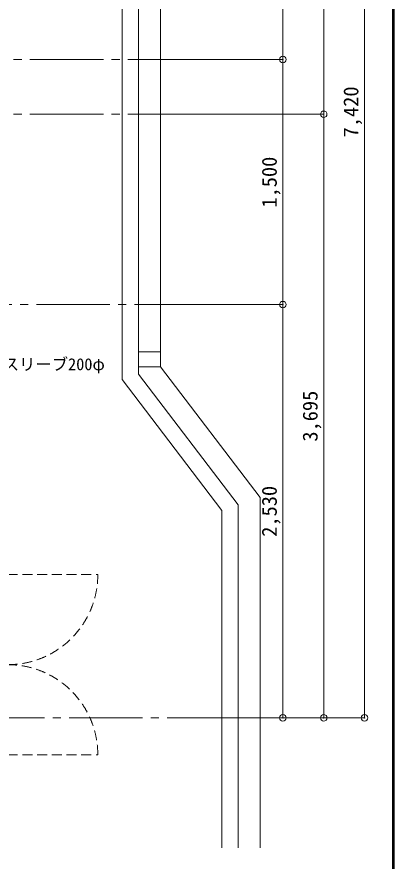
# Model space of a CAD drawing. Units: millimetres at full size, sheet at 1:50. Extents: x -9674 to 9699, y -6794 to 6791.
# Drawn here: x 7388 to 9699, y -3893 to 1275 of the extents above; entities that cross this region are included whole.
import ezdxf
from ezdxf.enums import TextEntityAlignment as Align

# ---------------------------------------------------------------- set-up
doc = ezdxf.new("R2010")
doc.units = ezdxf.units.MM
doc.header["$LTSCALE"] = 50
doc.header["$PDMODE"] = 32
doc.header["$PDSIZE"] = 40
doc.linetypes.add('CHAIN2', pattern=[12, 9, -1, 1, -1])
doc.linetypes.add('DASHED1', pattern=[1.8, 1.2, -0.6])
for name, color, linetype, lineweight in [('0-0_図面枠', 7, 'Continuous', 9), ('1-0_芯', 7, 'CHAIN2', 9), ('1-3_建具', 3, 'Continuous', 18), ('1-6_ﾊﾞﾙｺﾆｰ・階段', 4, 'Continuous', 9), ('1-A_文字', 7, 'Continuous', 9), ('1-B_寸法', 7, 'Continuous', 9)]:
    doc.layers.add(name, color=color, linetype=linetype, lineweight=lineweight)
doc.styles.add('ＭＳ ゴシック', font='')
doc.styles.get('ＭＳ ゴシック').set_extended_font_data('MS Gothic')

msp = doc.modelspace()

# ---------------------------------------------------------------- linework, layer by layer
at = {"layer": '0-0_図面枠'}
for p, q in [((9688.35, -6783.35), (9688.35, 6780.85)), ((9690.11, -6785.11), (9690.11, 6782.61)), ((9691.87, -6786.88), (9691.87, 6784.38)), ((9693.64, 6786.14), (9693.64, -6788.64)), ((9695.4, -6790.4), (9695.4, 6787.9)), ((9697.16, -6792.16), (9697.16, 6789.66))]:
    msp.add_line(p, q, dxfattribs=at)
msp.add_lwpolyline([(9698.92, -6793.93), (9698.92, 6791.43), (-9673.92, 6791.43)], dxfattribs=at)
at = {"layer": '1-0_芯'}
for p, q in [((8517.5, 1014.08), (1917.5, 1014.08)), ((8517.5, 679.08), (-892.5, 679.08)), ((-892.5, -485.92), (8517.5, -485.92)), ((-8492.5, -3015.92), (8517.5, -3015.92))]:
    msp.add_line(p, q, dxfattribs=at)
at = {"layer": '1-3_建具', "color": 7, "linetype": 'DASHED1', "lineweight": 9}
for p, q in [((7332.5, -2138.92), (7883.5, -2138.92)), ((7332.5, -3240.92), (7883.5, -3240.92))]:
    msp.add_line(p, q, dxfattribs=at)
for centre, start, end in [((7332.5, -2138.92), 270, 0), ((7332.5, -3240.92), 0, 90)]:
    msp.add_arc(centre, 551, start, end, dxfattribs=at)
at = {"layer": '1-6_ﾊﾞﾙｺﾆｰ・階段'}
for p, q in [((8032.5, 5304.08), (8032.5, -945.29)), ((8642.5, -1745.29), (8032.5, -945.29)), ((8642.5, -3811.81), (8642.5, -1745.29))]:
    msp.add_line(p, q, dxfattribs=at)
at = {"layer": '1-6_ﾊﾞﾙｺﾆｰ・階段', "color": 7}
for p, q in [((8132.5, -911.52), (8132.5, 4104.08)), ((8132.5, -775.92), (8267.5, -775.92)), ((8877.5, -1665.92), (8267.5, -865.92)), ((8742.5, -1711.52), (8132.5, -911.52)), ((8877.5, -3811.81), (8877.5, -1665.92)), ((8742.5, -3811.81), (8742.5, -1711.52))]:
    msp.add_line(p, q, dxfattribs=at)
msp.add_lwpolyline([(8132.5, -865.92), (8267.5, -865.92), (8267.5, 4104.08)], dxfattribs=at)
at = {"layer": '1-B_寸法'}
for p, q in [((9017.5, 4404.08), (9017.5, 1014.08)), ((9267.5, 4404.08), (9267.5, 679.08)), ((9517.5, 4404.08), (9517.5, -3015.92)), ((9017.5, 1014.08), (8517.5, 1014.08)), ((9017.5, 1014.08), (9017.5, -485.92)), ((9267.5, 679.08), (8517.5, 679.08)), ((9267.5, 679.08), (9267.5, -3015.92)), ((9017.5, -485.92), (8517.5, -485.92)), ((9017.5, -485.92), (9017.5, -3015.92)), ((8517.5, -3015.92), (9517.5, -3015.92))]:
    msp.add_line(p, q, dxfattribs=at)
at = {"layer": '1-B_寸法', "color": 3}
for p in [(9017.5, 1014.08), (9267.5, 679.08), (9017.5, -485.92), (9017.5, -3015.92), (9267.5, -3015.92), (9517.5, -3015.92)]:
    msp.add_point(p, dxfattribs=at)

# ---------------------------------------------------------------- texts
at = {"layer": '1-A_文字', "style": 'ＭＳ ゴシック'}
msp.add_text('ＦＦ用スリーブ200φ', height=73.31, dxfattribs=at).set_placement((7001.26, -909.58), align=Align.BOTTOM_LEFT)
at = {"layer": '1-B_寸法', "style": 'ＭＳ ゴシック'}
for s, p in [('7,420', (9507.5, 537.83)), ('1,500', (9007.5, 107.83)), ('3,695', (9257.5, -1324.67)), ('2,530', (9007.5, -1907.17))]:
    msp.add_text(s, height=91.64, rotation=90, dxfattribs=at).set_placement(p, align=Align.BOTTOM_LEFT)

doc.saveas('drawing.dxf')
